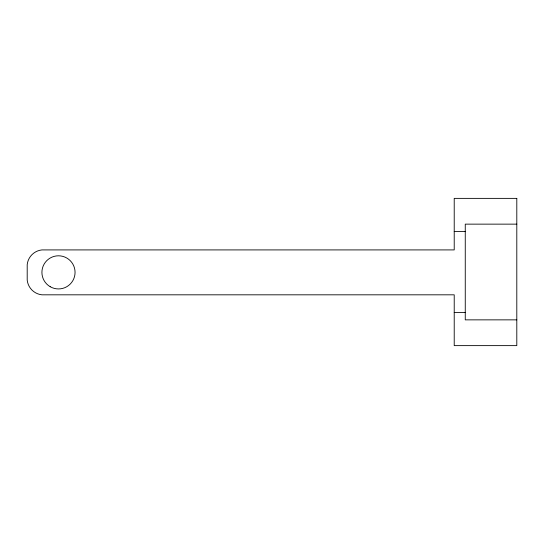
<?xml version="1.0" encoding="UTF-8"?>
<svg xmlns="http://www.w3.org/2000/svg" width="544" height="544" viewBox="0 0 544 544"><rect width="100%" height="100%" fill="white"/><g stroke="black" fill="none" stroke-linecap="round" stroke-linejoin="round"><path stroke-width="0.82" d="M516.8 224.142L465.263 224.142L465.263 319.858L516.8 319.858M454.22 231.506L465.263 231.506M454.22 312.494L465.263 312.494M516.8 198.376L454.22 198.376L454.22 249.914L41.922 249.914A16.565 16.565 0 0 0 27.2 264.636L27.2 280.099A16.565 16.565 0 0 0 41.922 294.821L454.22 294.821L454.22 345.624L516.8 345.624L516.8 198.376M50.204 286.715A16.565 16.565 0 0 0 75.058 272.367A16.565 16.565 0 0 0 50.204 258.019A16.565 16.565 0 0 0 50.204 286.715"/></g></svg>
